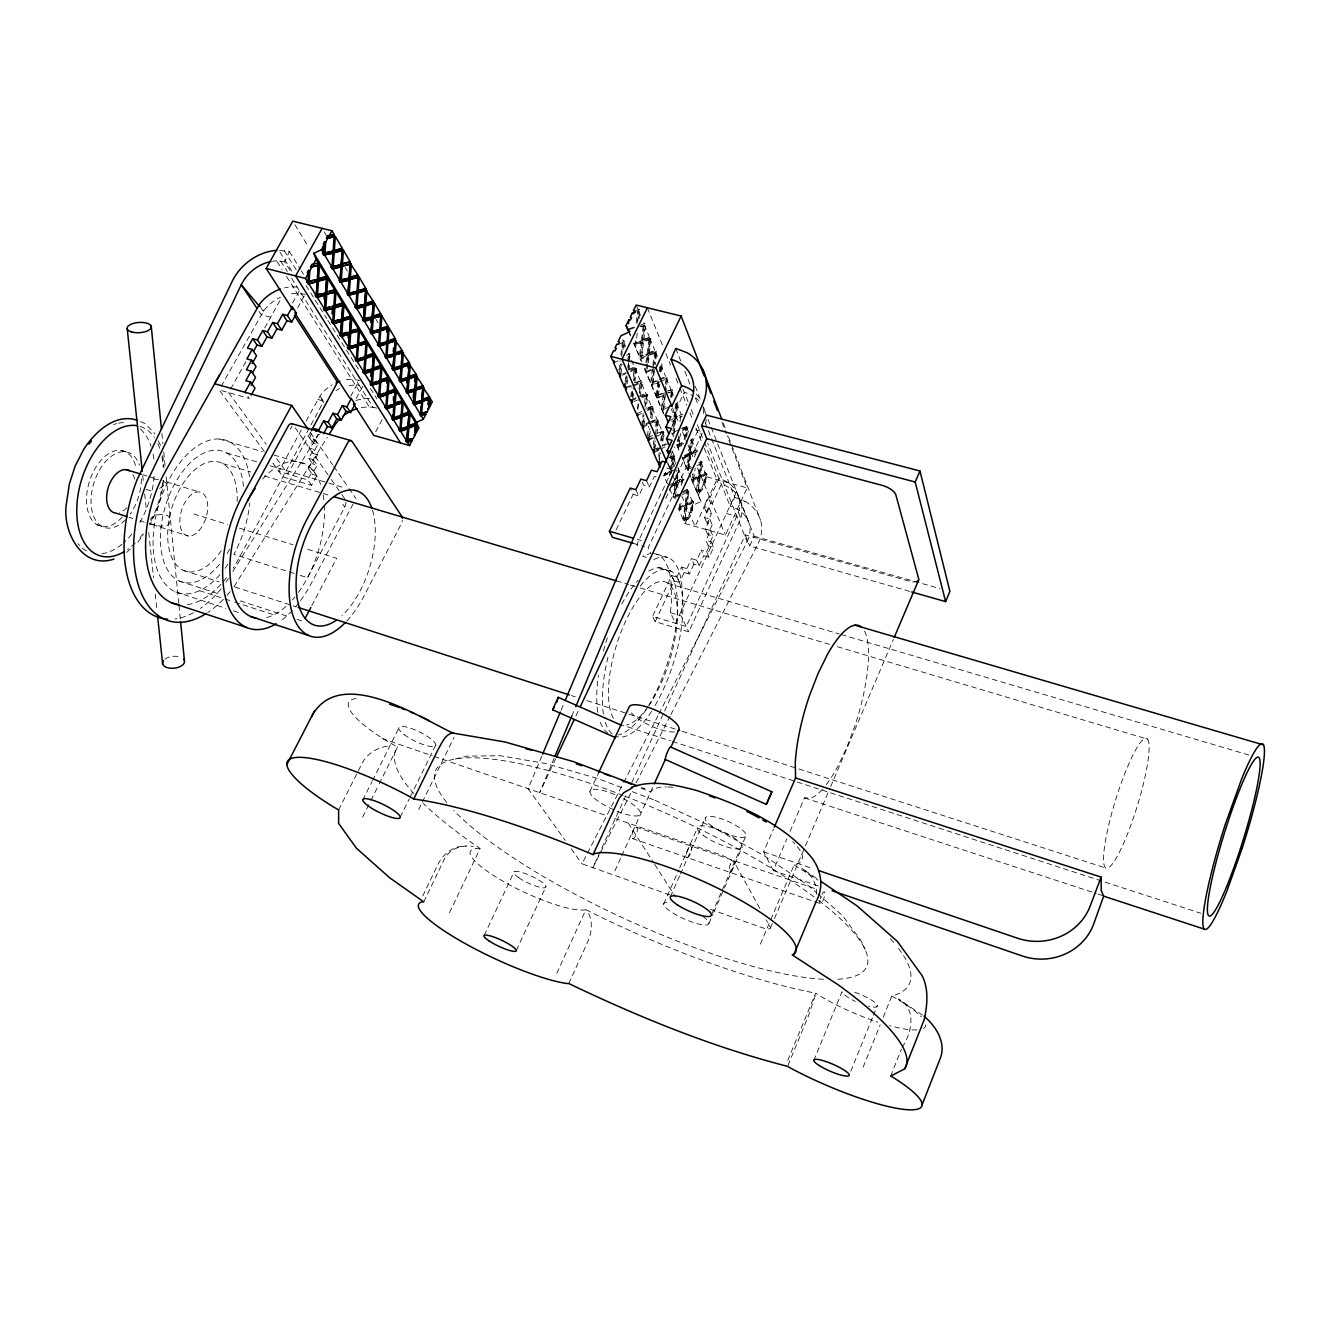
<?xml version="1.0" encoding="UTF-8"?>
<svg xmlns="http://www.w3.org/2000/svg" width="1331" height="1331" viewBox="0 0 1331 1331"><rect width="100%" height="100%" fill="white"/><g stroke="black" fill="none" stroke-linecap="round" stroke-linejoin="round"><path stroke-width="0.75" stroke-dasharray="5 3.75" d="M816.452 894.282C817.4 883.684 810.812 873.702 801.878 868.494L818.998 880.09M618.998 370.151L620.13 360.817M620.845 354.944L622.426 341.817L623.823 342.167L622.692 351.55M619.564 373.445L620.679 364.128M621.627 356.392L623.44 341.401L624.838 341.751L623.69 351.118M620.612 368.637L621.51 361.183M620.945 373.795L622.076 364.478M625.154 381.714L625.836 376.191M627.683 361.117L628.365 355.56L629.746 355.909L629.064 361.466M625.47 386.789L626.834 375.741M628.448 362.548L627.533 369.951L634.438 366.94L636.534 368.953L634.704 383.611L641.509 380.533L642.207 382.18L640.627 394.858M628.681 360.684L629.363 355.127L630.728 355.477L628.631 353.43L630.811 358.505M626.535 382.064L627.666 372.846M628.149 368.887L628.831 363.313M627.3 383.461L627.75 379.784M628.914 370.301L629.596 364.744M636.201 322.451L637.582 311.188L638.963 311.521L637.815 320.904M636.95 323.915L638.564 310.805L639.961 311.138L639.03 318.641M652.623 385.208L651.292 384.859L659.211 382.18L652.623 385.208L653.771 369.186L647.099 372.164L648.247 355.926L641.475 358.854L642.607 342.433L635.736 345.311L635.702 338.007M639.895 326.544L644.72 325.479L642.856 340.32L634.621 342.849L636.002 343.182L637.383 332.001M630.761 396.705L631.892 387.604M633.273 376.357L634.188 369.036L635.553 369.386L634.188 380.383M631.743 396.255L632.408 390.798M632.125 397.071L633.24 387.953M632.874 398.435L634.221 387.521M642.607 342.433L641.226 342.084L639.396 356.841L640.76 357.174M641.492 339.971L643.339 325.147M640.361 356.409L642.207 341.684L648.979 338.839L650.343 339.172L648.496 353.846L640.361 356.409L648.496 353.846M642.474 339.571L644.304 324.747L645.685 325.08L643.838 339.904L642.474 339.571L650.609 337.076L649.461 353.43L648.097 353.081L649.944 338.44L651.308 338.773M641.742 356.758L643.572 342.017L650.343 339.172M638.98 389.517L639.895 382.263L641.243 382.613L639.895 393.494M637.499 408.65L638.264 402.478M639.496 392.695L640.86 381.831L642.207 382.18M637.882 409.466L639.179 399.167M663.587 413.858L645.053 370.168L645.735 364.694M645.968 362.881L646.883 355.593L648.247 355.926M647.149 353.497L648.979 338.839M646.7 364.278L646.001 369.735L647.365 370.085M646.933 362.448L647.848 355.177L654.536 352.282L655.884 352.615L654.503 363.496M648.28 362.797L649.195 355.51L655.884 352.615M641.625 425.853L643.172 413.658M644.47 403.443L645.502 395.257L646.849 395.606L645.552 405.839M642.59 425.388L643.871 415.222M644.903 407.086L646.45 394.808L647.798 395.157L645.984 409.482M643.489 422.143L644.004 418.084M643.921 425.754L644.953 417.618M652.423 368.837L650.593 383.245L651.94 383.594M652.922 364.96L654.536 352.282M657.83 380.899L651.541 382.812L653.371 368.421M653.637 366.358L655.484 351.866L656.832 352.216L655.218 364.877M652.889 383.162L654.719 368.754M647.398 436.252L648.679 426.186M650.227 414.074L650.992 408.001L652.34 408.351L651.042 418.466M650.643 417.668L651.94 407.552L653.271 407.902L651.458 422.06L657.98 418.866L658.662 420.43L656.849 434.422L663.287 431.194L663.936 432.708L662.139 446.55M648.463 438.614L649.761 428.565M649.661 436.135L650.426 430.113M657.88 381.847L656.05 396.089L658.063 398.019L664.552 394.958L663.387 410.614L662.056 410.264L668.478 407.153M659.178 371.615L659.976 365.476L661.307 365.825L660.525 371.965M664.818 392.944L656.982 395.64L658.812 381.415M660.126 371.199L660.908 365.06L662.256 365.409L661.191 373.578M657.381 396.438L658.945 384.226M658.313 395.989L659.877 383.794M653.321 444.471L653.837 440.494M655.634 426.519L656.399 420.529L657.73 420.879L656.699 428.881M653.737 447.981L655.268 436.052L661.707 432.825L663.021 433.174L661.989 441.093M655.518 434.056L657.331 420.064L658.662 420.43M653.87 450.793L655.151 440.86M655.052 448.331L655.567 444.354M665.467 394.525L663.637 408.6L662.322 408.251L664.136 394.176M665.45 384.077L666.232 378.004L667.563 378.353L665.999 390.482M665.067 390.915L666.648 378.769L665.317 378.437M658.629 456.5L659.144 452.573M660.675 440.727L661.707 432.825M659.028 459.96L660.06 452.107M661.59 440.262L662.622 432.359L663.936 432.708M659.161 462.772L660.442 452.923M670.691 396.721L671.473 390.732L672.787 391.064L672.005 397.071M671.09 397.503L671.889 391.497L665.75 393.427M670.242 470.309L672.039 456.766L673.336 457.115L671.539 470.658L663.986 473.67L665.284 474.036L665.783 470.142M672.854 425.371L673.636 419.481L674.933 419.814L673.752 435.104L672.454 434.755M675.715 403.659L673.885 417.501L675.2 417.851L677.03 403.992M672.97 430.828L674.534 419.032L682.071 416.27L674.534 419.032M674.784 417.052L676.614 403.226L677.928 403.559L676.098 417.402L674.784 417.052L682.337 414.307L676.098 417.402M675.832 419.381L674.018 433.141L672.704 432.791M669.476 476.082L669.992 472.239L671.29 472.588L663.72 475.616L667.463 484.018M672.687 468.246L674.218 456.649L672.305 454.819L675.133 461.391M678.96 450.094L676.88 445.203L677.662 439.363M679.991 421.794L680.773 415.938M682.138 443.489L677.778 444.737L679.06 435.021M681.888 445.419L678.81 447.033L678.178 445.552L679.476 435.819M679.06 445.086L680.623 433.424M674.518 497.411L673.253 497.062L675.033 483.735L676.314 484.085L675.15 498.809L673.869 498.46L679.975 495.016M669.094 485.216L675.283 481.822L676.814 470.342M679.975 494.35L674.118 496.563L675.898 483.236L683.285 480.225L675.898 483.236M677.945 467.946L682.886 479.393L684.151 479.742L683.552 478.328L676.165 481.34L677.446 471.773M671.922 484.717L676.564 482.171L678.361 468.778M675.399 496.912L677.18 483.602M677.446 481.689L678.61 466.848M684.201 439.613L685.748 428L687.046 428.332L685.997 436.069M685.066 439.147L686.63 427.55L687.911 427.883L686.363 439.496M681.256 485.565L682.021 479.875M679.06 507.71L685.099 504.249L686.879 491.139L688.144 491.488L686.347 504.599L680.324 508.059L679.06 507.71L679.575 503.95M682.37 483.186L682.886 479.393M688.609 515.929L690.257 512.402L691.504 512.751L692.902 502.552L685.698 505.63L683.918 518.674L689.857 516.278L688.759 518.624L684.916 520.87L686.097 506.479L680.074 509.939L679.975 504.798M680.324 508.059L681.356 500.539M688.044 468.828L689.841 455.501L688.56 455.152L686.763 468.479L688.643 470.259L687.362 469.91L681.871 456.949M684.267 455.668L688.826 453.239L690.639 439.846L691.92 440.178L690.107 453.588L684.018 456.832M690.706 455.036L688.892 468.362L687.628 468.013L689.425 454.686L696.712 451.825L689.425 454.686M689.691 452.79L691.504 439.396L692.785 439.729L690.972 453.122L689.691 452.79L696.978 449.928L697.56 451.375L696.296 451.043L695.78 454.819M684.317 519.523L683.069 519.173L684.833 506.113L686.097 506.479M685.947 503.767L687.728 490.657L688.992 491.006L687.212 504.116L685.947 503.767L691.904 500.34L693.75 502.07L691.504 512.751M683.918 518.674L685.182 519.023L686.962 505.98L692.902 502.552M692.602 510.405L691.355 510.056L693.817 504.798L701.021 501.504L691.571 479.825L692.353 474.169M694.666 457.165L695.447 451.492M692.436 479.36L698.359 476.065L700.173 462.938L701.42 463.288L699.624 476.398L692.436 479.36L693.201 473.703M701.753 487.878L703.384 484.401L704.631 484.734L706.062 474.535L698.941 477.463L697.145 490.507L703.001 488.227L701.919 490.557L698.143 492.703L699.357 478.278L693.434 481.572L693.617 474.518M693.684 479.709L695.231 468.396M690.257 512.402L691.654 502.203M691.355 510.056L692.503 501.72L693.75 502.07M699.357 478.278L698.11 477.929L696.313 490.973L697.56 491.322M699.208 475.583L701.004 462.473L702.269 462.822L700.455 475.932L699.208 475.583L705.064 472.339L706.894 474.069L704.631 484.734M697.145 490.507L698.409 490.84L700.206 477.796L706.062 474.535M703.384 484.401L704.814 474.185M705.729 482.421L704.482 482.072L705.646 473.736L706.894 474.069M163.73 480.291L161.267 495.731L155.794 512.768L149.688 524.93M815.204 995.671L808.399 1015.952L787.586 1066.364M676.93 577.055L681.572 567.089L684.101 572.53L679.476 582.462L676.93 577.055L671.673 575.508L652.573 616.386L686.214 626.568L738.472 512.535A34.989 29.648 -23.4 0 0 737.291 493.135L735.344 489.758A34.989 29.648 -23.4 0 0 719.023 478.528L709.972 497.91L708.159 497.411L703.933 506.462L706.328 512.119L711.519 513.583L706.994 523.333L712.218 524.797L707.659 534.58L712.9 536.077L708.342 545.91L713.599 547.407L709.024 557.29L703.783 555.776L701.354 550.252L706.628 551.766L709.024 557.29M738.472 512.535L740.718 518.192L739.237 522.101L688.743 631.826L655.235 621.66L652.573 616.386M890.689 1076.08L901.37 1049.227M902.135 1047.314C911.802 1033.122 917.092 1008.665 898.492 999.065L922.466 1015.12M863.154 1067.146L880.157 1024.92M883.252 1017.233L891.753 996.12A282.155 67.565 24.5 0 0 896.545 945.859M850.825 1071.156L872.587 1017.3M873.369 1015.37L877.262 1005.754M813.807 1060.508L842.041 991.711A19.067 4.259 23.2 0 0 855.334 1001.428M787.786 1060.374L815.653 993.159A71.059 15.872 23.2 0 0 877.878 1022.125M554.112 758.254L539.671 792.66L555.593 758.953M571.748 716.211L574.942 708.558M541.8 756.108L528.091 788.684L565.242 840.443M561.15 710.138L564.377 702.469M760.367 944.112L770 921.501M770.799 919.621L794.108 865A82.888 22.244 24 0 0 792.744 841.674M770.399 928.09L773.66 920.453M774.476 918.54L804.606 847.764M805.421 845.851L829.862 788.484M830.677 786.571L893.4 639.296M818.365 885.997L773.278 870.524L786.871 838.863M790.065 831.409L804.473 797.868L810.729 798.134A90.525 26.271 -72.8 0 0 824.322 787.103M773.278 870.524L763.645 851.84L773.461 829.097M711.885 913.865L745.693 836.367A22.244 5.956 24 0 0 719.272 818.116A22.244 5.956 24 0 0 712.035 826.152A22.244 5.956 24 0 0 745.693 836.367M708.924 923.448L713 914.131M713.815 912.267L723.565 889.873M724.38 888.01L742.265 846.982M670.441 896.628L679.642 875.898M680.474 874.018L705.563 817.467M663.653 904.015L678.843 869.808M679.692 867.912L697.427 828.015M568.803 983.559L587.919 941.4C591.713 932.648 592.911 922.017 588.502 913.249M556.84 973.227L585.823 909.722A282.155 67.565 24.5 0 0 815.653 993.159M614.872 870.89L620.828 857.763M621.693 855.883L653.388 785.756M625.753 795.822L592.844 867.662L631.426 792.012M631.826 782.578L745.277 534.896L908.89 581.065A12.179 4.775 22.6 0 0 915.429 581.847M909.622 591.38L749.719 545.96L754.161 536.193L702.718 405.955M688.759 518.624L683.668 520.521L685.016 523.565L725.412 535.012L747.157 487.861L727.125 435.719M696.729 560.185L691.471 558.671L693.933 564.144L699.191 565.675L696.729 560.185L701.354 550.252M708.342 545.91L705.946 540.353L710.521 530.487L705.264 529.006L709.839 519.173L704.598 517.709L709.157 507.926L703.933 506.462M589.932 791.429L598.617 772.712M516.361 950.384L545.96 886.629M699.191 565.675L703.783 555.776M706.628 551.766L711.22 541.867L705.946 540.353M736.492 491.738L675.566 623.341L670.342 612.693A89.976 33.907 -72.9 0 0 652.39 553.53M655.235 621.66L674.235 580.932L671.673 575.508M706.328 512.119L710.538 503.085L708.159 497.411M693.933 564.144L689.342 574.06L686.829 568.62L691.471 558.671M484.268 935.327L514.165 871.738M685.016 523.565L687.495 518.275M698.209 495.448L700.655 490.207L701.919 490.557M704.482 482.072L706.927 476.864L705.646 473.736M575.924 715.878L578.586 710.255M290.075 270.426L284.618 261.741L289.426 251.609L278.778 250.328M665.716 498.476L698.642 429.048M702.136 433.656L648.164 547.673L650.626 552.781M666.781 468.063L670.508 469.078L675.466 458.646L672.721 452.274L670.225 457.515M675.882 462.373L636.884 544.412L638.547 547.806M642.324 482.255L643.771 485.382L649.345 486.93L654.353 476.465L658.08 477.48M449.512 912.7L480.125 848.546A282.155 67.565 24.5 0 1 423.275 803.425M670.708 455.402L674.834 446.767M616.12 529.854L633.173 494.317L630.977 489.658M633.173 494.317L638.747 495.881L643.771 485.382M671.922 426.602L673.569 423.175L672.205 419.931M423.757 901.836L444.354 859.111C449.445 848.712 462.273 844.486 473.154 846.516M422.776 895.879L438.748 862.821C444.121 853.005 454.403 845.468 465.966 846.083M418.666 809.564L421.395 804.007M422.293 802.144L454.087 737.291M400.232 817.167L409.349 798.667M410.264 796.82L435.786 744.994M362.648 817.051L369.985 802.31M370.9 800.463L378.254 785.739M379.169 783.892L397.536 747.057A76.366 18.967 26.1 0 1 357.873 698.342M362.781 800.064L371.998 781.63M372.547 780.565L399.317 726.976M338.64 809.93L361.982 763.495C367.406 752.947 379.052 746.075 390.898 746.159M636.135 782.794L670.025 716.377M670.957 714.531L757.555 544.795M669.776 894.931L582.013 863.819L622.825 784.258M623.773 782.412L657.93 715.795M658.878 713.932L747.14 541.85L707.659 443.323M747.09 541.833A34.49 27.884 -16 0 0 730.203 506.146L734.812 497.312L705.28 422.875M311.82 605.638L336.643 558.288L304.915 548.455M353.048 504.05L311.554 582.895A92.904 48.798 -72.7 0 1 300.041 601.263M345.993 502.236A5.574 2.812 -73.6 0 1 344.796 506.995L307.511 577.687L295.898 574.01M375.708 431.793L382.396 419.165M272.805 463.055L282.937 476.881L311.604 485.349L316.828 475.6L312.951 470.109L308.393 468.778L313.284 459.661L308.725 458.33L313.617 449.262L309.075 447.948L313.95 438.914L309.424 437.616L312.336 432.209M316.828 475.6L312.286 474.252L317.144 465.185L312.619 463.854L317.477 454.803L313.617 449.262M350.702 396.305L359.287 380.317L351.767 379.302A32.576 25.788 -32.2 0 0 343.797 380.167M311.604 485.349L307.694 479.892L312.951 470.109M356.275 398.485L362.914 386.073M317.477 454.803L312.951 453.488L317.793 444.487L313.284 443.19L318.109 434.222L322.618 435.503M321.653 405.14L238.199 559.652A91.473 50.961 -72.7 0 1 233.158 568.237M310.323 432.592L287.945 474.052L274.619 455.768M290.225 429.364L291.988 426.12M301.305 430.013L278.894 471.374L307.694 479.892M306.18 421.029L319.972 396.039A32.576 25.788 -32.2 0 1 332.184 384.809M297.645 307.827L304.2 296.014M292.537 303.019L300.074 289.476M230.629 389.035L246.651 360.302M264.669 327.975L281.24 298.26M221.146 386.373L263.521 311.138A34.573 26.603 -32 0 1 280.508 297.229M234.09 586.622L327.276 437.333M226.203 581.98L228.4 578.469M232.792 571.465L318.442 434.804M137.825 542.249L143.315 534.763M126.645 552.415L130.837 548.605M150.12 519.306C155.777 511.42 176.474 513.101 168.305 525.03L160.552 526.261L145.994 522.617M685.182 519.023L689.857 516.278M687.212 504.116L693.168 500.689M683.069 519.173L678.81 509.59L684.833 506.113M698.409 490.84L703.001 488.227M700.655 490.207L696.895 492.354L698.143 492.703M682.104 494.882L688.144 491.488M674.118 496.563L680.224 493.135M682.603 491.805L687.129 489.259L688.992 491.006M682.37 493.002L688.393 489.608M700.455 475.932L706.312 472.671M698.11 477.929L692.17 481.24L693.434 481.572M670.125 487.495L676.314 484.085M675.033 483.735L668.844 487.129L673.253 497.062M676.165 481.34L683.552 478.328M696.978 465.717L701.42 463.288M687.628 468.013L690.623 466.382M698.725 463.022L701.687 461.408L702.269 462.822M687.362 469.91L693.368 466.632M663.72 475.616L669.992 472.239M675.532 469.261L670.874 471.756L672.172 472.106M665.284 474.036L671.539 470.658M688.56 455.152L682.487 458.396L689.841 455.501M690.972 453.122L696.978 449.928M667.33 458.48L673.586 455.169M670.208 458.762L673.336 457.115M683.668 443.473L677.512 446.684L678.81 447.033M677.778 444.737L683.934 441.543M656.399 449.495L659.61 447.848M663.72 445.735L668.478 443.29M656.433 450.294L659.66 448.647M654.536 452.307L659.361 449.828M661.873 448.53L665.051 446.883M653.471 449.961L658.296 447.499M662.405 445.386L665.583 443.755M682.42 430.695L687.046 428.332M682.687 428.748L687.312 426.386L687.911 427.883M682.67 429.564L685.748 428M674.268 432.009L678.96 429.63M681.389 428.399L687.312 426.386M649.145 440.162L654.037 437.699M656.582 436.418L663.021 433.174M647.814 439.796L652.706 437.333M648.081 437.799L652.972 435.337M657.131 433.257L663.287 431.194M671.772 421.395L674.933 419.814M668.877 420.979L675.2 417.851M654.469 422.476L657.73 420.879M645.568 424.938L650.526 422.526M642.324 427.417L647.282 424.988M649.877 423.724L656.399 420.529M645.884 423.774L649.195 422.16M650.127 421.711L657.98 418.866M662.322 408.251L665.533 406.704M638.331 413.126L641.675 411.529M647.631 408.684L652.589 406.321L653.271 407.902M647.698 409.582L650.992 408.001M638.081 415.172L641.426 413.575M647.382 410.73L652.34 408.351M647.947 407.552L652.589 406.321M668.944 390.998L672.138 389.501L672.787 391.064M668.678 393.011L671.889 391.497M656.982 395.64L663.487 392.595M666.016 391.414L672.138 389.501M159.67 488.41L166.724 483.536L162.748 480.807L199.217 491.938M642.141 396.804L645.502 395.257M634.088 401.546L637.482 399.966M641.808 397.952L646.849 395.606M631.277 399.899L636.384 397.536M639.046 396.305L645.751 393.194L647.798 395.157M632.641 400.265L636.035 398.684M640.394 396.655L647.099 393.56M660.143 381.764L666.648 378.769M651.541 382.812L656.482 380.55M659.078 379.368L665.583 376.407L667.563 378.353M660.409 379.718L666.914 376.74M634.454 385.691L641.243 382.613M626.851 387.155L630.295 385.607M628.665 387.338L632.109 385.774M633.09 385.341L639.895 382.263M650.759 369.585L645.751 371.815L647.099 372.164M455.252 759.103L466.832 756.158L500.107 755.725L545.061 763.378L598.268 778.702L624.738 788.784M622.792 374.028L626.285 372.497M630.728 370.55L634.188 369.036M622.426 375.159L625.919 373.612M630.378 371.665L635.553 369.386M630.644 369.552L635.819 367.289M646.883 355.593L640.111 358.521L641.475 358.854M648.097 353.081L654.785 350.203L656.832 352.216M649.461 353.43L656.15 350.552M614.656 362.331L618.2 360.817M626.502 355.261L630.012 353.78M641.226 342.084L634.355 344.962L635.736 345.311M636.002 343.182L642.856 340.32M643.838 339.904L650.609 337.076M618.266 344.463L623.823 342.167M641.276 326.877L644.72 325.479M630.162 329.356L637.116 326.544M639.828 325.446L644.969 323.35L645.685 325.08M628.764 329.007L633.989 326.894M634.771 311.121L639.229 309.374L639.961 311.138M284.618 261.741L276.615 260.909L282.105 269.544M297.146 287.047L293.086 286.814A34.722 26.653 -32 0 0 284.651 287.829M376.756 408.085L373.146 407.336L359.254 385.341L355.427 385.058A32.443 25.738 -32.2 0 0 347.491 385.923M361.4 407.652A32.26 24.341 -24.5 0 1 369.336 406.987L373.146 407.336M153.83 478.944L156.908 479.41M150.952 490.84L146.194 489.375M305.132 294.317L297.229 293.352A34.573 26.603 -32 0 0 288.827 294.351M639.229 309.374L637.848 309.042L636.201 305.049M643.605 323.017L644.969 323.35M642.207 341.684L643.572 342.017M635.02 343.598L633.639 343.248L641.525 361.849M647.848 355.177L649.195 355.51M645.053 370.168L646.4 370.5M636.534 368.953L635.153 368.604L633.34 383.245L641.509 380.533M658.063 398.019L656.715 397.67L663.221 394.608L661.391 408.7L662.722 409.05M270.675 317.211L261.242 314.698L256.933 308.26M695.564 429.797L701.154 431.294M671.822 433.24L673.12 433.59M676.88 445.203L678.178 445.552M688.826 453.239L690.107 453.588M700.422 461.058L701.687 461.408M674.218 456.649L672.937 456.3L671.14 469.826L672.421 470.176M669.876 457.132L675.466 458.646M706.927 476.864L747.157 487.861M698.359 476.065L699.624 476.398M698.941 477.463L700.206 477.796M691.571 479.825L692.835 480.175M675.283 481.822L676.564 482.171M710.538 503.085L712.335 503.6L721.335 484.268A34.839 29.565 -23.3 0 1 740.718 518.192M317.859 399.45L326.86 401.962M726.41 513.5L736.975 516.461M685.099 504.249L686.347 504.599M685.698 505.63L686.962 505.98M678.194 508.209L679.459 508.558M678.81 509.59L680.074 509.939M754.161 536.193L939.919 588.568M683.668 520.521L684.916 520.87M637.299 539.338L641.276 540.486M633.14 543.314L644.404 546.592M656.682 554.228L667.746 557.456M681.572 567.089L686.829 568.62M646.467 557.423L642.723 556.325A89.976 33.907 -72.9 0 1 650.876 553.596M684.101 572.53L689.342 574.06M219.332 439.03L262.323 451.642M273.953 455.036L306.097 464.469M658.462 567.721L664.036 569.369M666.615 570.117L672.138 571.748M674.235 580.932L679.476 582.462M226.603 452.939L258.081 462.24M269.894 465.734L326.96 482.587M328.923 483.17L344.662 487.828M668.095 583.394L839.295 633.989M841.292 634.571L1249.393 755.176M222.693 463.571L250.544 471.856M264.47 476.016L330.105 495.565M616.519 580.898L628.465 584.459M630.445 585.058L638.398 587.42M640.394 588.019L829.346 644.32M837.299 646.683L1147.588 739.138A68.047 11.264 -72.8 0 1 1122.915 844.852A68.047 11.264 -72.8 0 1 1108.523 825.902A68.047 11.264 -72.8 0 1 1147.588 739.138M670.342 612.693L681.073 615.92L688.743 631.826M121.188 450.46L125.68 451.808M143.249 474.851L147.026 475.999M148.922 476.581L158.372 479.459M193.877 513.999L227.584 524.464M239.48 528.157L293.02 544.762M129.057 517.277L132.817 518.458M140.354 520.837L144.114 522.018M152.233 524.58L188.553 536.027M641.692 787.719L644.803 788.684L640.976 787.237M293.951 573.395L233.907 554.428A79.927 44.522 -72.7 0 0 249.795 503.135M97.23 524.847L101.688 526.277M183.495 570.417L219.116 581.913M234.938 587.021L296.281 606.803M571.332 695.564L575.275 696.845M587.154 700.672L680.158 730.686M682.138 731.318L796.903 768.353M798.883 768.985L1105.579 867.962M179.552 581.148L220.696 594.524M240.279 600.897L289.26 616.819M297.096 619.364L302.969 621.278M619.214 724.131L670.475 740.801M672.438 741.434L1200.778 913.249M199.517 590.665L222.976 598.301M224.939 598.95L232.759 601.496M234.705 602.128L273.82 614.872M175.609 591.896L225.738 608.317M233.457 610.846L241.161 613.375M804.473 797.868L1096.278 893.5M1098.258 894.149L1104.164 896.079M734.812 497.312L744.911 501.338M763.645 851.84L812.842 868.577M382.064 738.522L432.192 755.742M434.122 756.407L607.102 815.82M614.806 818.482L719.988 854.618A13.792 3.527 24 0 1 735.161 863.786L760.184 909.04M636.584 827.25A6.039 2.113 -71.2 0 1 635.32 836.467A6.039 2.113 -71.2 0 1 631.909 835.153A6.039 2.113 -71.2 0 1 636.584 827.25L816.469 889.108M632.641 838.663L820.312 903.649M710.471 909.356L760.916 927.241A12.894 3.045 23.8 0 0 770.183 927.141L766.19 919.904M149.804 523.715L151.651 524.397M632.308 791.662L655.251 800.413M140.554 421.644L145.162 423.557L154.978 433.923M654.985 800.297L711.969 826.734L764.194 855.733L807.218 884.716L816.419 892.519M817.966 893.85L842.773 915.861L860.974 940.618L865.183 949.635M260.893 308.027L263.521 311.138L259.229 304.666M264.27 451.425L219.149 389.95L249.346 398.501L244.904 392.296M228.616 392.628L266.15 444.138M571.232 848.795L582.013 863.819M308.393 468.778L312.286 474.252M308.725 458.33L312.619 463.854M342.882 504.283L344.796 506.995M313.284 459.661L317.144 465.185M295.199 427.833L330.188 477.912M331.352 479.593L340.686 492.936M341.851 494.616L345.345 499.624M309.424 437.616L313.284 443.19M310.389 432.525L332.584 464.702M333.748 466.382L347.757 486.697M348.938 488.394L355.943 498.559M313.95 438.914L317.793 444.487M628.282 823.107L653.571 862.621M654.669 864.335L675.549 896.978M286.498 276.449L369.336 407.003M280.708 261.059L287.28 271.457M291.655 278.379L359.254 385.341M279.876 252.075L293.02 272.971M284.218 250.594L296.214 269.777M306.03 285.483L326.777 318.641M327.859 320.388L359.503 370.983M370.417 388.436L376.972 398.917M289.426 251.609L300.29 269.062M301.372 270.809L303.551 274.302M294.916 224.706L307.777 245.852M324.232 231.91L328.458 239.048M345.345 267.548L347.441 271.108M375.941 319.207L378.054 322.767M158.339 440.877L160.851 446.085M635.819 489.658L638.747 495.881M646.483 480.674L649.345 486.93M664.385 474.518L665.018 475.966M667.663 463.72L671.806 473.22M672.637 475.117L678.444 488.41M681.771 496.014L695.065 526.41L716.927 479.593L703.018 445.236M667.746 462.739L670.508 469.078M711.22 541.867L713.599 547.407M624.838 341.751L622.692 339.655L625.67 346.559M705.264 529.006L707.659 534.58M631.543 360.185L664.136 435.886M687.129 489.259L693.817 504.798M710.521 530.487L712.9 536.077M704.598 517.709L706.994 523.333M709.839 519.173L712.218 524.797M683.152 457.298L683.768 458.746M629.13 332.001L630.744 335.811M633.989 343.431L641.259 360.568M644.487 368.188L663.87 413.908M671.939 432.941L673.553 436.751M676.797 444.371L679.209 450.094M682.437 457.714L688.094 471.041M688.909 472.938L701.021 501.504M628.498 331.153L630.694 336.344M709.157 507.926L711.519 513.583M671.24 408.933L672.604 412.194L674.534 412.693L684.3 392.329A37.301 30.863 -23.8 0 1 692.386 395.59M672.488 407.802L678.494 422.243M682.47 431.81L687.245 443.273M688.044 445.186L692.819 456.649M697.494 467.913L725.412 535.012M638.564 310.805L640.727 316.029M644.304 324.747L649.245 336.743M649.944 338.44L654.785 350.203M655.484 351.866L658.196 358.472M660.908 365.06L665.583 376.407M666.232 378.004L670.824 389.151M671.473 390.732L673.719 396.205M676.614 403.226L681.039 413.974M686.63 427.55L688.759 432.741M691.504 439.396L695.697 449.595M701.004 462.473L705.064 472.339M661.574 363.762L662.256 365.409M677.296 402.012L677.928 403.559M692.187 438.265L692.785 439.729M647.365 307.777L662.821 345.96M665.916 353.597L670.558 365.043M675.965 378.42L679.06 386.057M679.825 387.953L686.779 405.14M689.874 412.776L692.969 420.413M696.063 428.05L702.236 443.323M682.969 389.035L688.16 401.912M691.238 409.565L693.551 415.322M697.411 424.888L703.583 440.212M704.365 442.125L730.17 506.196M745.277 534.896L749.719 545.96M675.765 348.423L681.056 361.782M684.849 371.332L690.14 384.692M695.447 398.052L698.476 405.689M695.215 386.273L700.256 399.017M739.537 498.859L747.856 520.138M721.934 422.21L726.393 433.79M723.332 423.258L725.561 429.064M728.49 436.734L760.533 520.238M162.781 455.452L163.979 467.996M142.716 475.45L143.365 481.656M144.663 493.868L146.377 510.056M148.739 532.467L153.514 577.621M155.245 594.042L156.991 610.463M161.883 433.424L162.898 443.739M163.73 451.974L165.16 466.416M166.175 476.714L178.753 603.292M178.953 605.339L180.384 619.68M335.928 390.549A32.443 25.738 -32.2 0 1 339.655 388.585M272.439 261.259A35.521 28.433 -40.6 0 1 276.632 260.876M355.959 400.465A42.159 31.794 -24.5 0 1 371.898 398.368M230.196 591.63A111.621 62.191 -72.8 0 1 224.773 597.852M223.392 599.316A111.621 62.191 -72.8 0 1 207.769 612.526M221.196 588.718A111.405 62.507 -72.8 0 1 200.349 608.433M193.378 612.742A111.405 62.507 -72.8 0 1 174.877 618.965M346.775 621.028A82.156 41.111 -72.7 0 0 364.212 595.606L401.247 523.898A5.64 2.712 -73.5 0 0 402.345 520.454M372.48 510.156A70.41 35.238 -72.7 0 1 342.05 615.554M219.598 564.244A68.513 38.15 -72.7 0 1 162.565 557.306A68.513 38.15 -72.7 0 1 193.261 460.027A68.513 38.15 -72.7 0 1 243.623 488.128M229.631 549.187A68.513 38.15 -72.7 0 1 226.503 554.561M262.573 479.11A81.191 42.625 -72.7 0 1 320.838 485.233M323.183 494.949A81.191 42.625 -72.7 0 1 324.032 501.321M324.331 505.231A81.191 42.625 -72.7 0 1 297.412 593.792M294.966 596.92A81.191 42.625 -72.7 0 1 292.437 599.898M285.932 606.47A81.191 42.625 -72.7 0 1 263.788 618.133M298.81 602.893A92.904 48.798 -72.7 0 1 293.652 609.082M292.338 610.513A92.904 48.798 -72.7 0 1 279.327 621.81M219.898 574.726A79.927 44.522 -72.7 0 1 155.378 563.179A79.927 44.522 -72.7 0 1 190.283 451.475A79.927 44.522 -72.7 0 1 249.795 479.077M227.967 564.244A79.927 44.522 -72.7 0 1 224.756 568.77M226.536 577.654A91.473 50.961 -72.7 0 1 186.54 604.756M132.9 474.518A22.444 13.277 -72.7 0 1 134.864 480.225M126.794 507.71A22.444 13.277 -72.7 0 1 119.524 512.718M140.138 426.436A67.731 40.08 -72.7 0 1 154.363 437.433M157.857 443.622A67.731 40.08 -72.7 0 1 159.92 448.913M161.933 456.749A67.731 40.08 -72.7 0 1 163.131 466.948M162.582 482.704A67.731 40.08 -72.7 0 1 149.305 523.998M142.999 533.864A67.731 40.08 -72.7 0 1 138.141 539.887M135.23 542.965A67.731 40.08 -72.7 0 1 127.576 549.487M140.387 429.048A67.598 40.263 -72.7 0 1 151.052 446.268M153.082 454.087A67.598 40.263 -72.7 0 1 153.997 460.426M154.146 476.365A67.598 40.263 -72.7 0 1 138.69 524.381M131.802 534.18A67.598 40.263 -72.7 0 1 123.4 542.981M121.853 544.279A67.598 40.263 -72.7 0 1 102.021 553.696M86.498 550.951A67.598 40.263 -72.7 0 1 78.03 543.68M113.468 424.589A67.598 40.263 -72.7 0 1 116.712 423.591M118.592 423.175A67.598 40.263 -72.7 0 1 125.963 422.759M122.236 517.077A39.348 23.426 -72.7 0 1 88.212 512.169A39.348 23.426 -72.7 0 1 104.068 457.165A39.348 23.426 -72.7 0 1 136.211 468.595M164.794 659.261A11.047 5.973 -5.7 0 1 180.184 657.032M125.463 519.755A39.381 23.376 -72.7 0 1 92.871 514.115A39.381 23.376 -72.7 0 1 106.53 460.543A39.381 23.376 -72.7 0 1 139.389 465.151M141.419 478.944A39.381 23.376 -72.7 0 1 130.072 514.215M221.229 550.668A57.083 31.794 -72.7 0 1 169.802 551.883A57.083 31.794 -72.7 0 1 197.803 467.381A57.083 31.794 -72.7 0 1 237.084 502.835M413.874 793.659A282.155 67.565 24.5 0 1 397.536 747.057M641.01 788.102A282.155 67.565 24.5 0 1 650.659 792.128A82.888 22.244 24 0 1 666.349 786.937M794.108 865A282.155 67.565 24.5 0 1 817.866 880.09M890.439 938.754A282.155 67.565 24.5 0 1 895.114 944.112M916.909 1029.928A71.059 15.872 23.2 0 1 889.607 1025.669M891.753 996.12A71.059 15.872 23.2 0 1 921.285 1016.851M925.727 1024.887A71.059 15.872 23.2 0 1 923.464 1028.43M744.944 501.288A45.171 36.503 -16 0 1 757.505 544.778M864.534 631.06A90.525 26.271 -72.8 0 1 854.452 727.192L846.516 748.055L837.615 766.689A90.525 26.271 -72.8 0 1 825.636 785.456M640.244 586.056A87.264 32.31 -72.8 0 1 682.321 595.889A87.264 32.31 -72.8 0 1 653.737 707.809M651.558 711.303A87.264 32.31 -72.8 0 1 615.122 735.927M612.193 733.98A87.264 32.31 -72.8 0 1 604.041 717.442M603.425 714.148A87.264 32.31 -72.8 0 1 608.616 654.769M706.079 419.265A37.301 30.863 -23.8 0 1 705.68 423.474M695.88 397.936A37.301 30.863 -23.8 0 1 698.958 400.714M703.55 407.386A37.301 30.863 -23.8 0 1 704.997 411.163M613.508 718.441A74.786 27.685 -72.8 0 1 628.631 615.072A74.786 27.685 -72.8 0 1 675.832 597.586A74.786 27.685 -72.8 0 1 649.129 705.23M648.047 706.811A74.786 27.685 -72.8 0 1 626.502 724.946M648.779 571.115A87.164 32.476 -72.8 0 1 677.479 606.021A87.164 32.476 -72.8 0 1 648.363 706.079M646.167 709.573A87.164 32.476 -72.8 0 1 618.183 734.978M608.101 733.265A87.164 32.476 -72.8 0 1 599.432 719.539M597.819 712.318A87.164 32.476 -72.8 0 1 598.484 675.033M603.425 651.092A87.164 32.476 -72.8 0 1 608.001 635.985M621.793 604.024A87.164 32.476 -72.8 0 1 638.181 580.183M703.267 408.6A37.468 30.946 -23.8 0 1 703.3 415.555M696.363 394.142A37.468 30.946 -23.8 0 1 698.941 397.32M702.851 916.443A24.707 5.657 24.2 0 1 703.234 924.912A24.707 5.657 24.2 0 1 672.887 912.983A24.707 5.657 24.2 0 1 666.898 902.302M818.681 900.488A236.752 56.584 24.5 0 1 836.284 979.35M823.423 979.25A236.752 56.584 24.5 0 1 453.838 810.479M446.734 802.427A236.752 56.584 24.5 0 1 622.925 795.372M624.855 796.138A236.752 56.584 24.5 0 1 814.955 897.643M653.92 559.602A90.175 33.558 -72.9 0 1 681.073 615.92M667.946 786.97A82.888 22.244 24 0 1 673.153 787.32M585.823 909.722A65.918 14.192 25.1 0 1 502.236 880.789A65.918 14.192 25.1 0 1 480.125 848.546M854.768 992.31A19.067 4.259 23.2 0 1 875.815 1003.391A19.067 4.259 23.2 0 1 868.594 1006.269M623.474 798.667A27.751 7.187 24.8 0 1 633.573 815.853A27.751 7.187 24.8 0 1 591.613 795.422A27.751 7.187 24.8 0 1 616.902 795.472M674.434 731.95A27.385 8.152 24.7 0 1 631.36 712.934M821.942 894.232A6.256 1.68 -71.6 0 1 824.854 893.567A6.256 1.68 -71.6 0 1 821.793 902.651A6.256 1.68 -71.6 0 1 819.946 900.155M820.262 898.675A6.256 1.68 -71.6 0 1 820.728 897.111M323.766 401.729L323.3 402.478L319.972 396.039L323.766 401.729M199.001 530.603A22.777 12.778 -72.7 0 0 202.345 493.069A22.777 12.778 -72.7 0 0 179.951 518.241A22.777 12.778 -72.7 0 0 199.001 530.603M687.877 849.611A6.123 1.264 -69.2 0 0 686.047 856.948A6.123 2.712 -73.5 0 0 690.456 853.953A6.123 2.712 -73.5 0 0 690.856 846.133A6.123 1.264 -69.2 0 0 687.877 849.611M730.386 864.268A6.173 2.629 -73.6 0 0 729.954 872.138A6.173 1.148 -69.3 0 0 732.799 868.577A6.173 1.148 -69.3 0 0 734.712 861.224A6.173 2.629 -73.6 0 0 730.386 864.268M518.791 877.728A17.686 3.81 25.1 0 0 545.51 887.511A17.686 3.81 25.1 0 0 525.296 873.569A17.686 3.81 25.1 0 0 518.791 877.728M404.008 734.462A20.481 5.091 26.1 0 0 435.104 746.142A20.481 5.091 26.1 0 0 412.643 728.989A20.481 5.091 26.1 0 0 404.008 734.462M703.167 835.269A24.407 6.422 24.1 0 0 741.201 848.329A24.407 6.422 24.1 0 0 715.196 828.681A24.407 6.422 24.1 0 0 703.167 835.269"/><path stroke-width="1.5" d="M324.398 310.456L333.698 308.243L324.398 310.456L323.383 308.809L324.598 309.125L325.563 295.033L317.36 297.512L315.098 295.515L316.329 295.831L317.277 281.59L308.958 284.019L306.662 281.989L307.894 282.305L308.592 270.343L309.84 270.659L311.837 267.065L318.375 265.218L317.41 279.543L307.86 281.64M309.091 281.956L309.84 270.659M316.279 295.166L317.227 280.941L326.677 278.861L325.696 293.02L316.279 295.166L321.204 293.685M317.493 276.848L318.325 264.586L317.277 262.856L318.508 263.172L311.92 264.353L310.589 266.749L311.837 267.065M317.493 295.482L318.458 281.24L326.677 278.861M317.36 278.894L318.591 279.211L319.556 264.886L318.325 264.586M322.801 249.646L324.498 241.71L325.729 242.026L327.709 238.449L334.164 236.752L326.478 238.149L327.792 235.787L331.303 234.855M324.498 241.71L323.782 253.639L322.551 253.339L323.599 255.07L333.016 253.123L323.599 255.07M292.753 309.657L266.167 268.429L292.77 221.179L331.985 230.762L334.297 234.689L333.066 234.389L334.098 236.136L333.166 251.077L323.732 253.023L324.964 253.323L325.729 242.026M324.065 298.743L324.348 294.717L325.563 295.033M328.89 291.389L333.748 289.925L334.763 291.589L333.848 306.246L324.548 308.443L325.513 294.367L334.83 292.238L325.513 294.367M319.007 278.412L325.579 276.515L326.611 278.196L325.646 292.354L334.963 290.241L333.748 289.925M325.762 308.759L326.727 294.683M326.86 292.67L327.842 278.512L326.611 278.196M341.268 264.736L331.968 266.732L341.268 264.736L342.283 250.561L332.95 252.491L332.035 267.365L330.803 267.049L333.049 269.062L341.135 266.749L340.137 280.841L338.906 280.525M333.199 267.032L334.181 252.79L342.283 250.561M335.329 236.436L342.416 248.531L333.099 250.444L334.331 250.76L335.329 236.436L334.098 236.136M332.068 313.9L332.5 307.927M348.356 348.855L357.29 346.526L348.356 348.855L347.374 347.291L348.572 347.607L349.571 333.981L341.701 336.593L339.521 334.697L340.719 335.013L341.701 321.237L333.732 323.799L331.519 321.869L332.733 322.185L333.648 307.577L342.849 305.398L341.851 319.257L332.667 321.503M333.881 321.819L334.846 307.894L342.849 305.398M333.782 305.581L334.996 305.897L335.978 291.905L334.763 291.589M340.204 278.179L341.052 266.117L350.253 264.137L349.238 278.146L340.054 280.192M342.2 249.945L343.431 250.245L350.402 262.14L341.202 264.104L342.2 249.945L341.202 248.231M341.268 280.508L342.283 266.416L350.253 264.137M342.416 264.403L343.431 250.245M340.653 334.314L341.634 320.555L349.521 318.009L350.719 318.325L349.704 332.035L340.653 334.314L346.542 332.367M341.768 318.575L350.852 316.362L341.768 318.575L342.633 306.712M341.851 334.63L342.832 320.871L350.719 318.325M342.982 318.891L343.98 305.049L341.768 303.102L335.379 305.082M348.156 291.439L349.021 279.51L358.089 277.48L349.021 279.51M350.169 263.505L349.155 277.514L358.239 275.5L349.188 261.824L341.202 264.104M349.088 280.142L339.921 282.205L349.088 280.142L348.09 294.084L346.875 293.768M348.007 293.419L349.221 293.735L350.219 279.809M350.369 277.813L351.384 263.821M348.09 337.558L348.373 333.665L349.571 333.981M349.487 333.299L358.455 331.036L349.487 333.299L348.489 346.909L349.687 347.241L357.44 344.596L358.372 330.354L357.407 328.774L358.588 329.09L349.637 331.352L350.635 317.66L349.654 316.046M349.687 347.241L350.685 333.615M350.818 331.669L351.833 317.959L350.635 317.66M364.761 304.283L355.81 306.429L364.761 304.283L365.792 290.591L356.841 292.654L355.909 307.095L354.712 306.779L356.874 308.692L364.611 306.246L363.579 319.873L362.398 319.556L364.544 321.453L372.181 318.958L371.133 332.434L369.951 332.134M349.221 293.735L357.074 291.339L358.006 276.848L357.041 275.184L351.134 276.931M357.024 306.729L358.039 292.97L365.792 290.591M359.204 277.147L365.942 288.627L356.974 290.69L358.189 290.99L359.204 277.147L358.006 276.848M356.059 361.217L364.894 358.838L357.24 361.533L355.094 359.686L356.292 360.002L357.207 345.827L366.058 343.514L357.207 345.827M359.27 343.248L365.027 341.285L365.958 342.832L365.027 356.924L356.209 359.303L357.39 359.62L358.388 346.143M363.496 319.207L364.528 305.581L372.181 303.169L373.362 303.468L372.331 317.028L363.496 319.207L369.219 317.344M365.709 289.942L373.512 301.521L365.859 303.934L364.661 303.634L365.709 289.942L364.744 288.311M364.677 319.507L365.709 305.897L373.362 303.468M365.859 303.934L366.89 290.241M371.083 385.325L379.701 382.862L371.083 385.325L370.168 383.844L371.332 384.16L372.347 370.95L364.81 373.695L362.697 371.865L363.862 372.181L364.794 358.139L372.364 355.477L373.529 355.793L372.497 369.07L363.779 371.465L369.436 369.436M364.96 371.798L365.975 358.455L373.529 355.793M364.944 356.226L366.125 356.542L367.14 343.148L365.958 342.832M370.7 322.501L370.983 318.641L372.181 318.958M374.111 315.746L379.784 313.9L380.699 315.48L379.751 329.539L372.214 332.068L371.033 331.768L372.081 318.292L380.816 316.129L372.081 318.292M373.262 302.819L372.231 316.362L373.412 316.662L380.965 314.199L374.46 303.119L372.331 301.222L364.661 303.634M372.214 332.068L373.262 318.591M373.412 316.662L374.46 303.119M370.75 376.29L371.183 370.634L372.347 370.95M366.824 355.577L372.497 353.58L373.429 355.111L372.397 368.354L379.867 365.676L380.782 367.173L379.834 380.999L372.397 383.761L371.233 383.444L372.247 370.251L380.882 367.872L372.247 370.251M372.397 383.761L373.429 370.567M372.397 368.354L373.578 368.67L374.61 355.41L373.429 355.111M379.501 330.787L388.12 328.574L379.501 330.787L378.553 344.796L377.388 344.479L379.485 346.326L386.922 343.747L378.303 346.01M378.453 344.113L379.634 344.43L380.683 331.086M385.241 326.993L379.651 328.873L380.832 329.173L381.881 315.78L380.699 315.48M378.403 397.071L386.905 394.575L379.568 397.387L377.505 395.606L378.653 395.923L379.585 382.163L388.103 379.734L379.585 382.163M384.077 393.111L378.553 395.207L379.718 395.523L380.749 382.479M379.734 380.283L380.899 380.599L381.947 367.472L380.782 367.173M386.656 332.068L386.955 328.275M385.757 356.259L394.259 353.946L395.324 340.819L386.805 343.065L385.857 356.941L384.692 356.625M379.634 344.43L387.071 341.851L388.02 327.908L387.105 326.378L388.286 326.677L381.881 315.78M386.922 356.558L387.97 343.365L395.324 340.819M386.955 341.169L388.12 341.485L389.184 328.225L388.02 327.908M386.656 383.128L386.955 379.418M392.695 419.98L400.997 417.435L392.695 419.98L391.813 418.566L392.961 418.899L394.009 406.105L386.772 408.933L384.726 407.186L385.874 407.502L386.805 393.86L395.224 391.397L394.159 404.258L385.757 406.787M379.718 395.523L387.055 392.728L388.003 379.036L387.105 377.555L381.581 379.601M386.905 407.103L387.953 394.176L395.224 391.397M386.955 392.013L388.103 392.329L389.151 379.352L388.003 379.036M393.244 351.767L393.543 348.023M393.976 355.144L392.928 368.188L394.076 368.504L401.313 365.859L402.395 352.865L393.976 355.144L402.395 352.865M395.207 340.154L402.544 351.001L395.29 353.58L394.142 353.264L395.207 340.154L394.309 338.64L388.785 340.536M394.092 355.826L385.607 358.139L394.092 355.826L393.044 368.887L391.88 368.571L393.926 370.367L401.163 367.705L400.099 380.633L398.951 380.317M394.076 368.504L395.141 355.444M395.29 353.58L396.372 340.453M393.311 400.282L393.61 396.605M401.213 400.747L402.095 402.178L401.147 415.621L393.993 418.483L392.845 418.167L393.144 414.507M393.444 410.863L393.893 405.373L402.212 402.894L393.893 405.373M402.361 401.064L394.043 403.543L394.492 398.036M394.808 394.375L394.226 389.251L388.768 391.331M393.993 418.483L395.041 405.689M395.191 403.859L396.255 391.015L395.107 390.698M400.132 378.087L401.047 367.023L409.349 364.694L408.268 377.555L399.982 379.934M401.346 363.313L402.278 352.183L401.396 350.685L394.142 353.264M401.13 380.25L402.195 367.323L409.349 364.694M403.426 352.482L402.345 365.476L409.515 362.847L402.278 352.183M346.043 411.262L341.268 420.18L337.525 414.523L342.333 405.572L346.043 411.262L350.569 412.527L354.994 404.241L353.43 403.792L373.795 435.403L409.565 445.536L412.144 440.594L407.652 442.474L405.672 440.794L406.804 441.11L407.868 428.582L400.797 431.477L398.801 429.78L399.932 430.096L400.881 416.703L409.083 414.174L408.018 426.785L399.816 429.364M400.947 429.68L402.012 417.019L409.083 414.174M401.03 414.889L402.162 415.205L403.226 402.494L402.095 402.178M406.67 382.746L406.97 379.085L408.118 379.385L407.036 392.196L405.905 391.88M407.902 368.071L408.201 364.395M406.92 391.48L407.985 378.703L415.056 376.041L416.204 376.34L415.106 389.068L406.92 391.48L412.211 389.451M409.216 364.012L416.353 374.527L409.283 377.172L408.135 376.873L409.216 364.012L408.367 362.548L402.994 364.511M408.051 391.796L409.133 379.002L416.204 376.34M409.283 377.172L410.364 364.328M406.67 440.378L407.735 427.85L415.854 425.288L415.006 435.104L413.292 438.398L406.67 440.378L410.331 438.847M408.051 424.256L408.966 413.459L408.101 412.061L402.794 414.191M407.802 440.694L408.867 428.166L415.854 425.288M413.142 423.907L407.885 426.053L409.016 426.369L410.098 413.775L408.966 413.459M413.192 397.819L413.825 390.582L414.956 390.881L413.874 403.559L412.743 403.243M414.59 381.498L415.056 376.041M414.823 390.199L413.741 402.844L414.873 403.16L421.844 400.398L422.925 387.803L414.823 390.199L422.925 387.803M416.071 375.658L423.092 385.99L416.104 388.685L414.973 388.386L416.071 375.658L415.222 374.211L416.353 374.527M414.873 403.16L415.954 390.499M416.104 388.685L417.202 375.958M409.016 426.369L416.004 423.508L414.889 423.191L415.039 432.592L416.154 432.908L418.733 427.983L416.52 422.343L313.85 253.273L321.453 249.746L324.415 244.388L323.183 244.089M416.154 432.908L416.853 424.888L415.721 424.572M429.564 399.084L421.544 401.496L429.564 399.084L428.698 408.883L426.985 412.144L420.463 414.024L421.078 406.87M422.792 387.105L429.713 397.287L422.825 400.015L421.694 399.699L422.792 387.105L421.96 385.691L423.092 385.99M421.677 402.195L413.592 404.657L421.677 402.195L420.596 414.74L419.465 414.423M421.578 414.34L422.676 401.812M422.825 400.015L423.924 387.421M427.916 404.657L428.432 398.768M429.414 398.385L428.698 406.404L429.83 406.704L432.375 401.829L428.599 396.987L421.694 399.699M429.83 406.704L430.545 398.684M861.54 627.134A90.525 26.271 -72.8 0 0 827.516 654.336L817.933 673.785L809.331 696.08A90.525 26.271 -72.8 0 0 795.273 762.996L795.572 777.936L1101.12 877.112L1101.203 890.589L1103.682 896.162L1204.372 929.154M628.465 323.599L628.947 319.723L630.328 320.072L631.609 317.51L630.212 317.161L632.109 313.334L635.752 311.903M660.043 467.314L658.512 463.887L659.827 464.253L659.161 462.772L657.863 462.406L653.222 451.958L654.536 452.307L653.87 450.793L652.556 450.444L647.814 439.796L649.145 440.162L648.463 438.614L647.132 438.265L642.324 427.417L643.655 427.783L642.973 426.219L641.625 425.853L636.734 414.823L638.081 415.172L637.366 413.575L636.018 413.226L631.027 401.979L632.391 402.328L631.659 400.714L630.312 400.348L625.221 388.902L626.585 389.251L625.853 387.604L624.489 387.238L624.938 383.561M557.739 699.457L558.205 697.311L552.631 709.806L615.321 737.557M670.658 747.024L771.864 791.762L766.756 803.491L766.323 804.406L665.034 759.369M1101.12 877.112L1090.222 905.978A56.301 52.491 -2.9 0 1 1017.5 938.205L818.748 870.59M922.2 1104.547L940.568 1057.579C946.141 1042.106 935.66 1025.818 924.013 1016.252M631.393 787.37C652.24 779.317 675.15 784.957 695.913 790.248C738.455 804.523 783.393 822.841 812.476 858.595C821.177 871.04 823.906 886.962 816.519 900.688L794.008 954.227A114.05 26.537 24.2 0 0 721.785 890.206A114.05 26.537 24.2 0 0 594.391 853.72L593.06 854.635A275.267 57.915 24.7 0 0 413.758 799.016L409.066 796.287A104.949 22.577 26 0 0 294.65 757.622A104.949 22.577 26 0 0 334.247 807.418L338.64 809.93L338.59 823.357L356.492 848.296L389.75 877.844L423.757 901.836L421.944 901.902A90.425 16.837 25.2 0 0 463.554 942.664A90.425 16.837 25.2 0 0 566.79 983.476L568.803 983.559C639.196 1017.233 711.902 1046.898 787.586 1066.364L791.296 1068.477A97.579 18.85 23.5 0 0 905.463 1109.538A97.579 18.85 23.5 0 0 894.598 1078.36L890.689 1076.08L904.731 1068.843L924.18 1019.762C927.308 1005.504 928.988 988.8 921.984 975.473L897.294 941.333L857.131 905.929L820.711 881.255M556.624 702.369L557.24 700.821M554.911 756.357L571.748 716.211M575.757 706.645L702.402 404.641A50.262 43.174 -32.4 0 0 686.979 352.682L675.765 348.423L671.057 359.486L681.638 385.74A37.468 30.946 -23.8 0 1 693.285 391.347M911.635 591.946L945.609 601.612L949.901 591.38L919.971 470.991L706.528 415.122L701.553 425.621L706.794 438.698L580.349 706.511M542.599 754.195L560.334 712.052M565.176 700.555L690.955 401.663A38.366 32.959 -32.5 0 0 671.09 359.42M894.216 637.383L918.656 580.017M774.276 827.2L795.572 777.936M945.609 601.612L915.196 482.005L919.971 470.991M654.253 783.876L665.367 759.402A6.905 1.131 -68.4 0 1 667.829 751.117A6.905 1.131 -68.4 0 1 670.824 747.39L678.96 729.504M593.06 854.635L619.181 798.251L623.673 792.76L632.208 787.919M598.617 772.712L620.895 725.012L558.205 697.311M620.679 726.027A6.888 1.281 -68.4 0 0 620.662 725.212L628.931 707.427A27.385 8.152 24.7 0 1 659.294 711.885A27.385 8.152 24.7 0 1 677.496 731.152M556.474 757.089L574.16 719.622M668.495 453.954L667.114 450.76L672.105 440.345L666.515 438.847L671.473 428.482L665.899 427.001L670.841 416.686L665.284 415.222L669.892 405.672L671.822 406.171L681.638 385.74M633.14 543.314L612.526 537.341L609.448 531.285L630.229 488.094L635.819 489.658L640.876 479.127L646.483 480.674L651.508 470.159L657.115 471.706L662.123 461.208L665.866 462.24M671.822 406.171L655.9 367.905L681.139 316.029L636.201 305.049L633.373 310.789L634.771 311.121L633.506 313.683L632.109 313.334M413.758 799.016L438.431 748.821C441.942 743.031 445.07 734.479 452.424 732.982L505.098 741.999L573.911 761.781L637.15 785.789M647.365 307.777L621.993 359.237L666.831 461.824M624.489 387.238L619.298 375.558L620.679 375.924L619.93 374.244L618.549 373.878L613.258 361.982L614.656 362.331L613.89 360.618L612.51 360.268L610.779 356.392L613.658 350.569L615.055 350.918L616.336 348.339L614.939 347.99L616.869 344.113L618.266 344.463L619.531 341.884L618.133 341.535L621.011 335.745L629.13 332.001L626.086 325.479L628.947 319.723M311.504 716.727C339.272 664.169 419.98 717.742 453.472 733.348L452.424 732.982M771.864 791.762L766.323 804.406M286.88 764.543L314.449 710.954M406.521 442.158L413.292 438.398M416.52 422.343L423.291 419.232L425.853 414.324L420.297 415.821L426.985 412.144M305.148 618.383L310.872 607.452M331.951 427.833L336.743 418.899L332.983 413.242L328.175 422.21L331.951 427.833L327.443 426.552L323.633 420.929L318.808 429.913L320.704 432.708M350.569 412.527L346.859 406.837L351.317 398.518L349.737 398.085L294.833 312.901L296.497 313.334L291.672 322.035L286.914 320.771L282.704 314.316L277.48 323.699L281.723 330.121L286.914 320.771M554.461 707.06L552.631 709.806M323.583 433.723L327.443 426.552M311.288 430.795L337.525 382.197L294.367 315.397M219.598 374.826L214.557 383.694L291.705 405.439L243.107 494.533A92.904 48.798 -72.7 0 0 225.571 597.852A92.904 48.798 -72.7 0 0 276.232 623.773M247.699 500.473L288.078 426.303A5.906 3.144 -74.6 0 1 292.87 424.489M251.126 385.325L255.535 377.372L251.143 371.099L246.351 369.768L251.659 360.235L246.884 358.921L252.175 349.437L247.416 348.14L252.69 338.69L257.449 339.987L261.791 346.343L267.015 336.943L262.706 330.554L257.449 339.987M251.243 395.074L255.02 388.253L250.611 382.014L245.819 380.666L251.143 371.099M272.705 322.435L276.964 328.857L271.757 338.224L267.464 331.835L272.705 322.435L277.48 323.699M252.158 363.646L256.55 355.776L252.175 349.437M308.592 270.343L307.261 272.739L308.493 273.055L305.498 278.462L307.894 282.305M252.524 372.88L256.034 366.541L251.659 360.235M313.168 264.669L316.146 259.279L313.85 253.273M327.792 235.787L329.023 236.086L331.985 230.762M244.904 392.296L250.611 382.014M291.672 322.035L287.479 315.563L292.321 306.845L290.657 306.413M253.539 351.334L257.049 345.062L252.69 338.69M322.119 228.35L295.615 275.933L400.564 442.99M280.425 289.043A34.722 26.653 -32 0 0 259.229 304.666L165.56 471.024A91.473 50.961 -72.7 0 0 179.003 604.723M329.472 433.823L334.946 425.038A32.26 24.341 -24.5 0 1 339.821 418.982M399.666 431.161L407.868 428.582M401.579 428.632L408.018 426.785M420.463 414.024L425.87 411.845M335.928 382.846L339.821 381.282M392.845 418.167L398.219 416.021M402.162 415.205L409.249 412.377L408.101 412.061M415.488 402.162L421.844 400.398M385.607 408.617L394.009 406.105M387.571 406.071L394.159 404.258M394.043 403.543L399.433 401.446M414.973 388.386L420.213 386.356M413.825 390.582L406.754 393.311L414.956 390.881M388.103 392.329L395.374 389.567L394.226 389.251M406.97 379.085L399.816 381.781L408.118 379.385M401.762 379.268L408.268 377.555M408.135 376.873L413.442 374.876M371.233 383.444L376.823 381.365M380.899 380.599L388.253 377.871L387.105 377.555M392.778 370.051L401.163 367.705M794.008 954.227L792.195 954.893L838.43 984.973A312.436 64.853 24.6 0 1 904.731 1068.843M394.725 367.539L401.313 365.859M373.578 368.67L381.032 365.992L379.867 365.676M363.629 373.379L371.183 370.634M387.587 355.593L394.259 353.946M357.39 359.62L365.027 356.924M366.125 356.542L373.678 353.896L372.497 353.58M380.317 343.465L387.071 341.851M388.12 341.485L395.473 338.939L389.184 328.225M350.436 346.26L357.44 344.596M371.033 331.768L379.751 329.539M380.832 329.173L388.286 326.677M340.503 336.277L348.373 333.665M349.637 331.352L355.46 329.423M363.346 321.137L370.983 318.641M332.534 323.483L341.701 321.237M334.264 320.987L341.851 319.257M355.676 308.393L364.611 306.246M334.996 305.897L342.982 303.418L341.768 303.102M324.548 308.443L329.389 306.945M349.97 292.82L357.074 291.339M358.189 290.99L365.942 288.627M316.146 297.196L324.348 294.717M342.05 279.61L349.238 278.146M307.727 283.703L317.277 281.59M309.524 281.157L317.41 279.543M318.591 279.211L326.81 276.831L325.579 276.515M331.835 268.746L341.135 266.749M310.589 266.749L318.375 265.218M324.964 253.323L333.166 251.077M334.331 250.76L342.416 248.531M329.023 236.086L334.297 234.689M113.9 559.087C81.291 570.184 61.592 529.838 66.55 502.752L69.362 483.985L75.168 466L83.803 449.196C94.634 432.375 115.165 412.826 137.043 420.247M1103.682 896.162L1093.516 924.446A55.17 51.593 -1.8 0 1 1022.308 955.974L832.091 890.705M326.478 238.149L327.709 238.449M332.95 252.491L334.181 252.79M627.766 329.423L629.147 329.755M629.896 331.502L628.498 331.153L626.086 325.479M349.188 261.824L350.402 262.14M341.052 266.117L342.283 266.416M357.041 275.184L358.239 275.5M317.227 280.941L318.458 281.24M266.167 268.429L305.498 278.462M610.779 356.392L655.9 367.905M356.841 292.654L358.039 292.97M372.331 301.222L373.512 301.521M324.481 292.704L325.696 293.02M364.528 305.581L365.709 305.897M619.564 373.445L620.945 373.795M379.784 313.9L380.965 314.199M332.634 305.947L333.848 306.246M371.133 316.711L372.331 317.028M333.648 307.577L334.846 307.894M625.47 386.789L626.851 387.155M341.634 320.555L342.832 320.871M631.277 399.899L632.641 400.265M394.309 338.64L395.473 338.939M358.372 330.354L359.553 330.67L358.538 344.213L366.208 341.601L365.027 341.285M282.704 314.316L287.479 315.563M701.553 425.621L915.196 482.005M386.805 343.065L387.97 343.365M401.396 350.685L402.544 351.001M706.794 438.698L882.054 485.333A12.994 5.474 23 0 1 895.896 494.982L918.64 578.669A12.179 4.775 22.6 0 1 916.41 581.68M408.367 362.548L409.515 362.847M642.59 425.388L643.921 425.754M276.964 328.857L281.723 330.121M401.047 367.023L402.195 367.323M262.706 330.554L267.464 331.835M364.794 358.139L365.975 358.455M648.081 437.799L649.412 438.149M267.015 336.943L271.757 338.224M371.332 368.754L372.497 369.07M407.985 378.703L409.133 379.002M667.114 450.76L670.857 451.775M653.471 449.961L654.785 450.327M257.049 345.062L261.791 346.343M413.974 388.768L415.106 389.068M378.686 380.683L379.834 380.999M428.599 396.987L429.713 397.287M658.778 461.924L660.076 462.29M385.907 392.412L387.055 392.728M386.805 393.86L387.953 394.176M427.567 408.567L428.698 408.883M424.722 414.024L425.853 414.324M400.015 415.305L401.147 415.621M400.881 416.703L402.012 417.019M342.333 405.572L346.859 406.837M407.735 427.85L408.867 428.166M413.891 434.788L415.006 435.104M332.983 413.242L337.525 414.523M336.743 418.899L341.268 420.18M411.013 440.278L412.144 440.594M323.633 420.929L328.175 422.21M318.808 429.913L314.282 428.615L316.196 431.41M291.855 423.691L351.101 440.628M609.448 531.285L633.323 538.19M854.968 625.204L1263.568 744.944M334.081 496.762L616.519 580.898M126.245 469.66L141.352 474.269M127.177 516.678L115.88 513.117A22.444 13.277 -72.7 0 1 108.377 487.079A22.444 13.277 -72.7 0 1 129.506 470.825M298.26 607.452L569.352 694.932M250.81 616.536L308.759 635.536M171.632 602.743L246.801 627.567M259.595 306.479L241.244 284.784A35.521 28.433 -40.6 0 1 271.025 261.508M291.705 405.439L308.06 429.148M256.933 308.26L241.244 284.784L146.643 482.687A111.621 62.191 -72.8 0 0 141.968 594.724A111.621 62.191 -72.8 0 0 206.139 613.574M292.321 306.845L296.497 313.334M351.317 398.518L354.994 404.241M308.958 284.019L316.329 295.831M317.36 297.512L324.598 309.125M325.629 310.772L332.733 322.185M333.732 323.799L340.719 335.013M341.701 336.593L348.572 347.607M349.537 349.171L356.292 360.002M357.24 361.533L363.862 372.181M364.81 373.695L371.332 384.16M372.247 385.641L378.653 395.923M379.568 397.387L385.874 407.502M386.772 408.933L392.961 418.899M393.843 420.297L399.932 430.096M400.797 431.477L406.804 441.11M407.652 442.474L409.565 445.536M316.146 259.279L418.733 427.983M321.453 249.746L423.291 419.232M666.515 438.847L669.26 445.253M665.899 427.001L668.644 433.457M665.284 415.222L668.029 421.711M681.139 316.029L704.132 375.874M706.362 381.664L710.804 393.261M713.782 400.98L717.492 410.63M702.652 369.336L721.851 419.398M127.227 328.84L142.284 471.324M157.424 614.573L162.632 663.836M151.235 326.261L161.467 429.314M180.583 621.727L184.443 660.675M525.828 748.704A282.155 67.565 24.5 0 1 531.585 750.235M576.256 763.878A282.155 67.565 24.5 0 1 581.747 765.741M604.307 773.777A282.155 67.565 24.5 0 1 610.047 775.923M621.627 780.349A282.155 67.565 24.5 0 1 631.327 784.175M276.931 250.361A46.435 37.152 -40.6 0 0 231.744 282.305L137.076 479.742A111.405 62.507 -72.8 0 0 167.706 619.198M342.832 416.27A32.26 24.341 -24.5 0 1 349.72 411.745M350.951 411.113A32.26 24.341 -24.5 0 1 357.407 408.617M345.494 622.376A82.156 41.111 -72.7 0 1 293.452 616.918A82.156 41.111 -72.7 0 1 307.311 518.591L347.408 443.306A5.973 3.028 -74.5 0 1 352.083 441.41L401.879 516.461A5.64 2.712 -73.5 0 1 402.444 518.458M336.244 620.263A70.41 35.238 -72.7 0 1 296.53 593.643A70.41 35.238 -72.7 0 1 324.531 505.381A70.41 35.238 -72.7 0 1 371.831 508.143M256.151 618.116A81.191 42.625 -72.7 0 1 229.88 569.302A81.191 42.625 -72.7 0 1 255.186 488.41M124.432 551.533A67.731 40.08 -72.7 0 1 77.231 501.221A67.731 40.08 -72.7 0 1 136.727 425.637M88.944 444.171A67.598 40.263 -72.7 0 1 91.506 441.01M183.678 659.228A11.047 5.973 -5.7 0 1 173.596 668.262A11.047 5.973 -5.7 0 1 163.364 660.708M389.6 704.182A76.366 18.967 26.1 0 1 399.367 707.56M401.363 708.308A76.366 18.967 26.1 0 1 404.99 709.722M410.547 712.018A76.366 18.967 26.1 0 1 414.29 713.632M419.864 716.145A76.366 18.967 26.1 0 1 429.148 720.653M709.623 795.971A82.888 22.244 24 0 1 715.163 797.918M746.741 811.428A82.888 22.244 24 0 1 759.053 817.916M762.696 819.996A82.888 22.244 24 0 1 766.273 822.109M615.687 737.557A6.888 1.281 -68.4 0 1 615.105 737.191M1242.239 848.08L1226.849 891.238A97.213 11.663 -72.8 0 1 1202.825 922.899A97.213 11.663 -72.8 0 1 1225.252 824.438L1241.773 778.585A97.213 11.663 -72.8 0 1 1264.45 750.967A97.213 11.663 -72.8 0 1 1242.239 848.08M378.437 331.136L370.883 333.682L379.601 331.452L378.437 331.136M355.726 293.003L347.857 295.399L356.924 293.302L355.726 293.003M131.836 332.035A12.129 5.108 -3.8 0 0 151.235 327.592A12.129 5.108 -3.8 0 0 134.631 323.084A12.129 5.108 -3.8 0 0 131.836 332.035M1226.517 886.912A83.204 9.982 -72.8 0 0 1259.342 758.121A83.204 9.982 -72.8 0 0 1215.403 864.834A83.204 9.982 -72.8 0 0 1226.517 886.912M489.126 940.967A17.869 3.328 25.2 0 0 515.979 951.149A17.869 3.328 25.2 0 0 495.332 937.573A17.869 3.328 25.2 0 0 489.126 940.967M368.338 806.02A20.73 4.459 26 0 0 399.616 818.166A20.73 4.459 26 0 0 376.557 801.545A20.73 4.459 26 0 0 368.338 806.02M677.263 904.781A22.511 5.241 24.2 0 0 711.07 915.761A22.511 5.241 24.2 0 0 684.034 897.926A22.511 5.241 24.2 0 0 677.263 904.781M819.214 1065.532A19.266 3.727 23.5 0 0 848.745 1075.831A19.266 3.727 23.5 0 0 826.618 1061.789A19.266 3.727 23.5 0 0 819.214 1065.532"/></g></svg>
